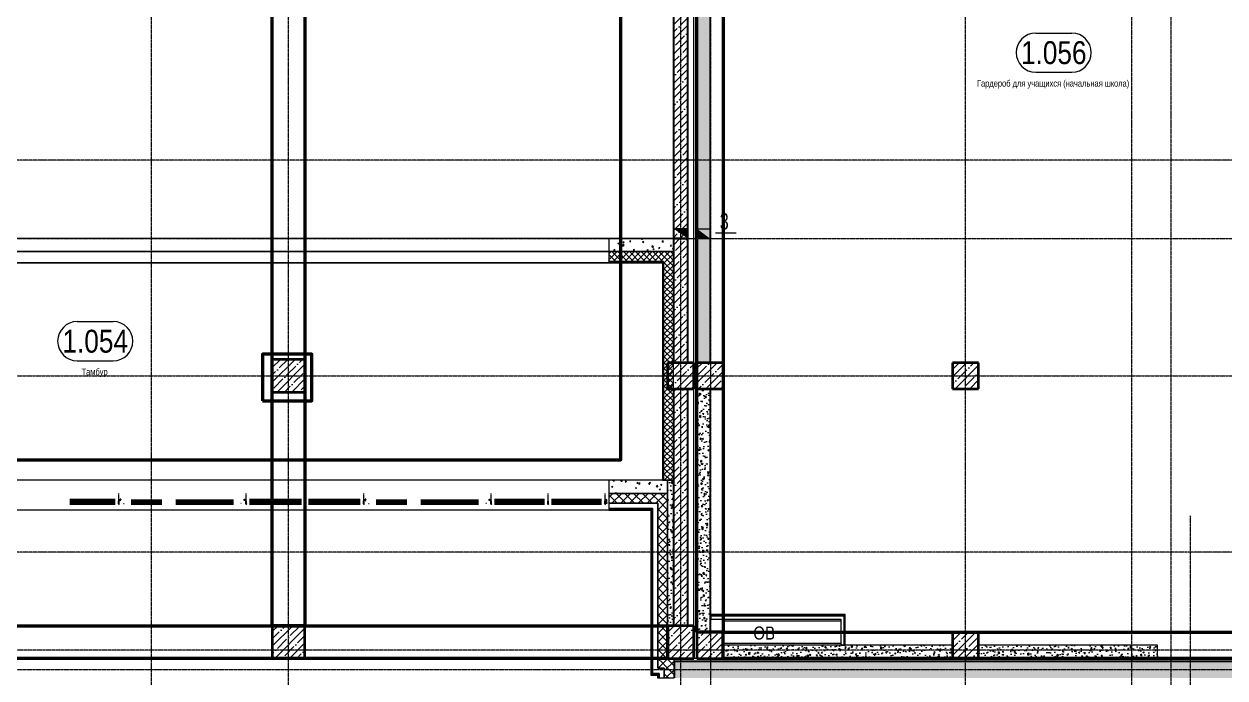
# Model space of a CAD drawing. Header units: millimetres. Extents: x -24360 to 609566, y -391049 to 148426.
# Drawn here: x 35550 to 53931, y 68275 to 78282 of the extents above; entities that cross this region are included whole.
import ezdxf
from ezdxf.enums import TextEntityAlignment as Align

# ---------------------------------------------------------------- set-up
doc = ezdxf.new("R2010")
doc.units = ezdxf.units.MM
for name, pattern in [('ACAD_ISO10W100', [18, 12, -3, 0, -3]), ('CENTER2', [28.575, 19.05, -3.175, 3.175, -3.175]), ('HIDDEN2', [4.7625, 3.175, -1.5875])]:
    doc.linetypes.add(name, pattern=pattern)
doc.layers.get('Defpoints').update_dxf_attribs({"color": 140})
for name, color, linetype, lineweight in [('A-Wall-Open', 8, 'Continuous', 0), ('Al', 59, 'Continuous', 13), ('OSN', 7, 'Continuous', 0), ('АР_Area', 5, 'Continuous', 5), ('АР_Колонны', 70, 'Continuous', 30), ('АР_Мебель', 8, 'Continuous', 5), ('АР_Отв. марка', 4, 'Continuous', 9), ('АР_Стены ГКЛ', 1, 'Continuous', 15), ('АР_Стены ЖБ', 7, 'Continuous', 30), ('АР_Стены ПЕНОблок', 52, 'Continuous', 20), ('АР_Стены_Стекло', 4, 'Continuous', 13), ('АР_Тонкая', 254, 'Continuous', 5), ('АР_Утеплитель', 31, 'Continuous', 0), ('АР_Штриховка', 8, 'Continuous', 0), ('Витражные конструкции', 252, 'Continuous', 15), ('ОВ_Отопление', 30, 'Continuous', 5), ('Оси', 1, 'ACAD_ISO10W100', 13)]:
    doc.layers.add(name, color=color, linetype=linetype, lineweight=lineweight)
for name, color, linetype, lineweight, true_color in [('АР_Оси_РД_100', 7, 'Continuous', 0, 0x525252), ('РД_Витраж_вн', 7, 'Continuous', 25, 0x148aff), ('РД_Оси_100', 7, 'Continuous', 0, 0x525252)]:
    doc.layers.add(name, color=color, linetype=linetype, lineweight=lineweight, true_color=true_color)
for name, color, linetype, lineweight, plot in [('КР_Балки-0.5', 60, 'Continuous', 50, False), ('РД_Витраж_проем', 80, 'Continuous', 0, False), ('РД_Проем', 230, 'Continuous', 0, False)]:
    doc.layers.add(name, color=color, linetype=linetype, lineweight=lineweight, plot=plot)
doc.styles.add('Arial0', font='arial.ttf')
doc.styles.add('style1', font='ARIALN.TTF')
pattern_1 = [(2e-15, (7e-12, -3e-11), (-3e-16, 1), [])]

# ---------------------------------------------------------------- blocks, each defined once
blk = doc.blocks.new('СОШ_2200_АР_ОСИ_М100_28.05.24')
at = {"layer": 'АР_Оси_РД_100', "linetype": 'CENTER2'}
for p, q in [((37500, -6155), (37500, 139938.679)), ((39600, -6155), (39600, 139938.679)), ((49960, -6155), (49960, 139938.679)), ((119910, 76200), (-5954.958, 76200)), ((-5954.958, 75000), (119910, 75000)), ((-5954.958, 72900), (95715.503, 72900))]:
    blk.add_line(p, q, dxfattribs=at)
for points in [[(45530, 139938.679), (45600, 139538.679), (45600, -6163.457)], [(46060, -6163.105), (46060, 139538.679), (46130, 139938.679)], [(52500, 139938.679), (52500, -5755), (52358.276, -6155)], [(53100, 139938.679), (53100, -5755), (52949.266, -6155)], [(53400, 70753.904), (53400, -5755), (53550, -6155)], [(119910, 70200), (-5954.958, 70200)], [(95715.503, 68700), (-5454.958, 68700), (-5954.958, 68850)], [(78274.959, 68400), (-5454.958, 68400), (-5954.958, 68250)]]:
    blk.add_lwpolyline(points, dxfattribs=at)
blk = doc.blocks.new('VS_5i5x45')
for p, q in [((-5, -4), (-5, 4)), ((-5, 4), (-5, 4)), ((-1, 4), (-5, 4)), ((-5, 0), (-5, 4)), ((-1, 3), (-5, 3)), ((-5, 0), (-5, -4)), ((-1, 3), (-3, 3)), ((-1, 5), (-1, 4)), ((-1, 5), (-1, 5)), ((-1, 5), (-1, 0)), ((-1, 0), (-1, 5)), ((-1, 3), (24, 3)), ((-1, 0), (-1, -5)), ((-1, -5), (-1, 0)), ((24, 3), (25, -3)), ((24, 2), (24, 3)), ((24, 2), (25, -2)), ((24, 2), (25, 2)), ((25, 2), (26, 3)), ((25, 2), (26, -2)), ((26, 3), (27, -3)), ((26, 2), (26, 3)), ((26, 2), (27, -2)), ((26, 2), (27, 2)), ((27, 3), (28, -3)), ((27, 2), (27, 3)), ((28, 2), (27, 3)), ((27, 2), (28, -2)), ((28, 2), (29, -2)), ((28, 2), (29, 2)), ((29, 3), (30, -3)), ((30, 2), (29, 3)), ((29, 2), (29, 3)), ((29, 2), (30, -2)), ((30, 2), (30, -2)), ((30, 2), (31, 2)), ((31, 3), (32, -3)), ((31, 2), (31, 3)), ((31, 2), (31, 3)), ((31, 2), (32, -2)), ((31, 2), (32, -2)), ((31, 2), (33, 2)), ((33, 3), (34, -3)), ((33, 2), (33, 3)), ((33, 2), (33, 3)), ((33, 2), (33, -2)), ((33, 2), (34, -2)), ((33, 2), (34, 2)), ((34, 2), (35, 3)), ((34, 2), (35, -2)), ((35, 3), (36, -3)), ((35, 2), (35, 3)), ((35, 2), (36, -2)), ((35, 2), (36, 2)), ((36, 3), (37, -3)), ((36, 2), (36, 3)), ((37, 2), (36, 3)), ((36, 2), (37, -2)), ((37, 2), (38, -2)), ((37, 2), (38, 2)), ((38, 3), (39, -3)), ((38, 2), (38, 3)), ((39, 2), (38, 3)), ((38, 2), (39, -2)), ((39, 2), (39, -2)), ((39, 2), (40, 2)), ((40, 3), (41, -3)), ((40, 2), (40, 3)), ((40, 2), (40, 3)), ((40, 2), (42, 1)), ((40, 2), (41, -1)), ((40, 2), (41, -2)), ((42, 1), (42, 2)), ((42, 1), (42, 2)), ((42, 2), (43, -2)), ((42, 1), (44, 0)), ((42, 1), (42, -1)), ((42, 1), (43, -1)), ((43, -1), (44, 0)), ((-1, -3), (-5, -3)), ((-5, -4), (-5, -4)), ((-1, -4), (-5, -4)), ((-1, -3), (25, -3)), ((-1, -5), (-1, -4)), ((-1, -5), (-1, -5)), ((25, -2), (25, -3)), ((25, -2), (26, -2)), ((26, -2), (27, -3)), ((27, -2), (28, -2)), ((27, -2), (27, -3)), ((29, -2), (28, -3)), ((28, -2), (28, -3)), ((29, -2), (30, -2)), ((30, -2), (32, -2)), ((30, -2), (30, -3)), ((30, -2), (30, -3)), ((32, -2), (33, -2)), ((32, -2), (32, -3)), ((32, -2), (32, -3)), ((33, -2), (34, -3)), ((34, -2), (35, -2)), ((34, -2), (34, -3)), ((35, -2), (36, -3)), ((36, -2), (37, -2)), ((36, -2), (36, -3)), ((37, -2), (37, -3)), ((38, -2), (37, -3)), ((38, -2), (39, -2)), ((39, -2), (40, -2)), ((39, -2), (39, -3)), ((39, -2), (39, -3)), ((40, -2), (41, -2)), ((41, -1), (42, -1)), ((41, -1), (41, -3)), ((41, -2), (41, -3)), ((42, -1), (43, -2)), ((43, -1), (43, -2))]:
    blk.add_line(p, q)
for centre, radius, start, end in [((-4, 4), 1.48, 144.0604, 216.6704), ((6, 0), 10.5, 166.9324, 182.0307), ((-1, 4), 1.07, 125.3093, 234.6907), ((6, 0), 7.97, 159.8247, 200.1753), ((6, 0), 10.5, 177.9693, 193.0676), ((-4, -4), 1.48, 143.3296, 215.9396), ((-1, -4), 1.07, 125.3093, 234.6907)]:
    blk.add_arc(centre, radius, start, end)
blk = doc.blocks.new('ВС 5.5х45')
at = {"rotation": 180}
blk.add_blockref('VS_5i5x45', (-0.5, 0), dxfattribs=at)
blk = doc.blocks.new('ТПУ-032-07')
at = {"color": 191}
blk.add_lwpolyline([(-10, -5, 0.414214), (-10, -6), (-10, -6, -0.414214), (-10, -6), (-10, -6, -0.198912), (-10, -6), (-10, -7, -0.198912), (-11, -7), (-12, -7), (-12, 0), (-10, 0, 0.324532), (-10, 0), (-10, 1, 0.231307), (-10, 2), (-10, 2, -0.316767), (-10, 2), (-9, 4, -0.780158), (-8, 4), (-8, -1, 0.493145), (-8, -1), (-6, 0, -0.131652), (-6, 0), (-4, -1, 0.493145), (-4, -1), (-4, 4, -0.780158), (-3, 4), (-2, 2, -0.316767), (-2, 2), (-2, 2, 0.231307), (-2, 1), (-2, 0, 0.324532), (-2, 0), (0, 0), (0, -7), (-1, -7, -0.198912), (-2, -7), (-2, -6, -0.198912), (-2, -6), (-2, -6, -0.414214), (-2, -6), (-2, -6, 0.414214), (-2, -5), (-2, -3, 0.339454), (-2, -3), (-6, -2, 0.131652), (-6, -2), (-10, -3, 0.339454), (-10, -3)], format="xyb", close=True, dxfattribs=at)
blk = doc.blocks.new('ТПУ-032-33')
at = {"color": 191}
for points in [[(-1, -33), (0, -33), (0, 0), (-2, 0, -0.414214), (-2, 0), (-2, 1, -0.231307), (-2, 2), (-2, 2, 0.316767), (-2, 2), (-3, 4, 0.780158), (-4, 4), (-4, -1, 0.414214), (-4, -2), (-2, -2, -0.414214), (-2, -2), (-2, -14, -0.493145), (-2, -15), (-6, -15, 0.131652), (-6, -15), (-10, -15, -0.493145), (-10, -14), (-10, -2, -0.414214), (-10, -2), (-8, -2, 0.414214), (-8, -1), (-8, 4, 0.780158), (-9, 4), (-10, 2, 0.316767), (-10, 2), (-10, 2, -0.231307), (-10, 1), (-10, 0, -0.414214), (-10, 0), (-12, 0), (-12, -33), (-11, -33, 0.198912), (-10, -33), (-10, -32, 0.198912), (-10, -32), (-10, -32, 0.414214), (-10, -32), (-10, -32, -0.414214), (-10, -31), (-10, -29, -0.339454), (-10, -29), (-6, -29, -0.131652), (-6, -29), (-2, -29, -0.339454), (-2, -29), (-2, -31, -0.414214), (-2, -32), (-2, -32, 0.414214), (-2, -32), (-2, -32, 0.198912), (-2, -32), (-2, -33, 0.198912)], [(-2, -16, 0.339454), (-2, -16), (-6, -16, 0.131652), (-6, -16), (-10, -16, 0.339454), (-10, -16), (-10, -27, 0.493145), (-10, -27), (-6, -27, -0.131652), (-6, -27), (-2, -27, 0.493145), (-2, -27)]]:
    blk.add_lwpolyline(points, format="xyb", close=True, dxfattribs=at)
blk = doc.blocks.new('ТПУ-032-14')
at = {"color": 191}
for p, q in [((-12, 0), (-12, -14)), ((-10, 0), (-12, 0)), ((-8, 4), (-10, 2)), ((-10, 2), (-10, 2)), ((-10, 1), (-10, 0)), ((-8, -1), (-8, 4)), ((-2, 2), (-4, 4)), ((-4, 4), (-4, -1)), ((-2, 2), (-2, 2)), ((-2, 0), (-2, 1)), ((0, 0), (-2, 0)), ((0, -14), (0, 0)), ((-12, -14), (-11, -14)), ((-10, -6), (-10, -2)), ((-10, -2), (-8, -2)), ((-10, -10), (-6, -9)), ((-10, -12), (-10, -10)), ((-10, -12), (-10, -12)), ((-10, -14), (-10, -13)), ((-10, -13), (-10, -13)), ((-6, -6), (-9, -7)), ((-3, -7), (-6, -6)), ((-6, -9), (-2, -10)), ((-4, -2), (-2, -2)), ((-2, -2), (-2, -6)), ((-2, -10), (-2, -12)), ((-2, -12), (-2, -12)), ((-2, -13), (-2, -13)), ((-2, -13), (-2, -14)), ((-1, -14), (0, -14))]:
    blk.add_line(p, q, dxfattribs=at)
for centre, start, end in [((-10, 2), 146.3099, 216.6158), ((-8, 4), 0, 146.3099), ((-4, 4), 33.6901, 180), ((-2, 2), 323.3842, 33.6901), ((-11, -14), 270, 315), ((-10, -13), 315, 0), ((-10, -13), 0, 90), ((-8, -1), 270, 0), ((-6, -6), 75, 105), ((-4, -1), 180, 270), ((-2, -13), 90, 180), ((-2, -13), 180, 225), ((-1, -14), 225, 270)]:
    blk.add_arc(centre, 0.25, start, end, dxfattribs=at)
at = {"color": 191, "extrusion": (0, 0, -1)}
for centre, radius, start, end in [((10, 1), 0.25, 127.9045, 180), ((10, 0), 0.25, 180, 270), ((2, 0), 0.25, 270, 0), ((2, 1), 0.25, 0, 52.0955), ((10, -2), 0.25, 0, 90), ((9, -6), 1, 255, 0), ((10, -12), 0.25, 270, 0), ((10, -10), 0.25, 0, 75), ((6, -9), 0.25, 75, 105), ((2, -6), 1, 180, 285), ((2, -2), 0.25, 90, 180), ((2, -10), 0.25, 105, 180), ((2, -12), 0.25, 180, 270)]:
    blk.add_arc(centre, radius, start, end, dxfattribs=at)
blk = doc.blocks.new('tpu004MM')
blk.add_lwpolyline([(4, -6, -1), (4, -7), (3, -8, 0.315299), (3, -8), (3, -8, -0.8391), (1, -9), (-1, -2, -0.520567), (-1, -1), (0, -1, 0.414214), (0, -1), (0, 1, 0.520567), (-1, 2), (-1, 1, -0.414214), (-2, 1), (-2, 3, -0.414214), (-2, 3), (0, 4, -0.067914), (0, 4), (6, 4, -0.87281), (6, 4), (3, 3, 0.315299), (3, 3), (3, -1, 0.520567), (3, -1), (5, -1, -1), (6, -1), (3, -3, 0.315299), (3, -3), (3, -7, 0.520567), (3, -7)], format="xyb", close=True)
blk = doc.blocks.new('РУ-65.02')
at = {"layer": 'OSN', "xscale": -1}
blk.add_blockref('tpu004MM', (0, 0), dxfattribs=at)
blk = doc.blocks.new('MOK-МаркаПом_овал_ареал')
for p, q in [((-2.75, 3), (2.75, 3)), ((-2.75, -3), (2.75, -3))]:
    blk.add_line(p, q)
for centre, radius, start, end in [((-2.75, 0), 3, 90, 270), ((2.75, 0), 3, 270, 90), ((-3.75, 0), 3.5, 0, 0.001)]:
    blk.add_arc(centre, radius, start, end)
at = {"color": 0, "style": 'style1'}
blk.add_attdef('АР-ПОМЕЩЕНИЕ:НОМЕР', text='', height=3.5, dxfattribs=at).set_placement((0, 0), align=Align.MIDDLE)
blk = doc.blocks.new('MOK-МаркаПроема инж.')
blk.add_line((-1.33, -1.75), (1.8, -1.75))
at = {"color": 0, "style": 'Arial0', "width": 0.7}
blk.add_attdef('АР-ПРОЕМ:Коробка', text='', height=2.5, dxfattribs=at).set_placement((0, 0), align=Align.MIDDLE)

msp = doc.modelspace()

# ---------------------------------------------------------------- hatches: boundary and pattern name
at = {"layer": 'АР_Стены ГКЛ', "linetype": 'Continuous', "lineweight": 0, "true_color": 0x000000}
h = msp.add_hatch(dxfattribs=at)
h.set_pattern_fill('ANSI31', color=18, scale=15, angle=-360, style=0)
h.paths.add_polyline_path([(46060, 69245), (46060, 69225), (48100.152, 69225), (48120.152, 69245)], flags=0)
h = msp.add_hatch(dxfattribs=at)
h.set_pattern_fill('ANSI31', color=18, scale=15, angle=-360, style=0)
h.paths.add_polyline_path([(48120.152, 69245), (48100.152, 69225), (48100.152, 68775.003), (48120.152, 68775.003)], flags=0)
at = {"layer": 'АР_Штриховка', "linetype": 'Continuous', "lineweight": 5, "true_color": 0x000000}
h = msp.add_hatch(dxfattribs=at)
h.set_pattern_fill('ANSI35', color=18, scale=25, angle=1.3e-14, style=0)
h.paths.add_polyline_path([(45490, 75000), (45710, 75000), (45710, 78700), (45490, 78700)], flags=0)
at = {"layer": 'АР_Штриховка', "linetype": 'Continuous', "lineweight": 0, "true_color": 0x000000}
h = msp.add_hatch(dxfattribs=at)
h.set_pattern_fill('AR-CONC', color=18, angle=-315, style=0)
h.paths.add_polyline_path([(46050, 78699.995), (45850, 78700), (45849.85, 73100), (46049.85, 73099.995)], flags=0)
at = {"layer": 'АР_Штриховка', "linetype": 'Continuous', "lineweight": 5, "true_color": 0x000000}
h = msp.add_hatch(dxfattribs=at)
h.set_pattern_fill('ANSI35', color=18, scale=25, angle=-360, style=0)
h.paths.add_polyline_path([(45710, 75000), (45490, 75000), (45490, 73100), (45710, 73100)], flags=0)
at = {"layer": 'АР_Штриховка', "linetype": 'Continuous', "lineweight": 0, "true_color": 0x000000}
h = msp.add_hatch(dxfattribs=at)
h.set_pattern_fill('ANSI37', color=18, scale=20, angle=1e-14, style=0)
h.paths.add_polyline_path([(45340, 71300), (45490, 71300), (45490, 74800), (45340, 74650)], flags=0)
at = {"layer": 'АР_Штриховка', "linetype": 'Continuous', "lineweight": 5, "true_color": 0x000000}
h = msp.add_hatch(dxfattribs=at)
h.set_pattern_fill('ANSI35', color=18, scale=25, style=0)
h.paths.add_polyline_path([(39350, 72650), (39850, 72650), (39850, 73150), (39350, 73150)], flags=0)
h = msp.add_hatch(dxfattribs=at)
h.set_pattern_fill('ANSI35', color=18, scale=25, style=0)
h.paths.add_polyline_path([(45400, 72700), (45800, 72700), (45800, 73100), (45400, 73100)], flags=0)
h = msp.add_hatch(dxfattribs=at)
h.set_pattern_fill('ANSI35', color=18, scale=25, style=0)
h.paths.add_polyline_path([(45850.15, 72700), (46250.15, 72700), (46250.15, 73100), (45850.15, 73100)], flags=0)
h = msp.add_hatch(dxfattribs=at)
h.set_pattern_fill('ANSI35', color=18, scale=25, style=0)
h.paths.add_polyline_path([(49760, 72700), (50160, 72700), (50160, 73100), (49760, 73100)], flags=0)
h = msp.add_hatch(dxfattribs=at)
h.set_pattern_fill('ANSI35', color=18, scale=25, angle=-360, style=0)
h.paths.add_polyline_path([(45710, 72700), (45490, 72700), (45490, 69075.006), (45710, 69075.006)], flags=0)
at = {"layer": 'АР_Штриховка', "linetype": 'Continuous', "lineweight": 0, "true_color": 0x000000}
h = msp.add_hatch(dxfattribs=at)
h.set_pattern_fill('AR-CONC', color=18, angle=-315, style=0)
h.paths.add_polyline_path([(46050.15, 72700), (45850.15, 72700), (45850.152, 68975), (46050.152, 68975)], flags=0)
h = msp.add_hatch(dxfattribs=at)
h.set_pattern_fill('AR-CONC', color=18, angle=45, style=0)
h.paths.add_polyline_path([(45400, 69075.006), (45490, 69075.006), (45490, 71300), (45400, 71300)], flags=0)
h = msp.add_hatch(dxfattribs=at)
h.set_pattern_fill('ANSI37', color=18, scale=30, angle=1e-14, style=0)
h.paths.add_polyline_path([(45250, 68425.006), (45400, 68575.006), (45400, 71100), (45250, 70950)], flags=0)
h = msp.add_hatch(dxfattribs=at)
h.set_pattern_fill('_U', color=18, style=0, pattern_type=0)
h.set_pattern_definition(pattern_1)
h.paths.add_polyline_path([(45145, 68320.006), (45170, 68345.006), (45170, 70870), (45145, 70845)], flags=0)
at = {"layer": 'АР_Штриховка', "linetype": 'Continuous', "lineweight": 5, "true_color": 0x000000}
h = msp.add_hatch(dxfattribs=at)
h.set_pattern_fill('ANSI35', color=18, scale=25, style=0)
h.paths.add_polyline_path([(39350, 68575), (39850, 68575), (39850, 69075), (39350, 69075)], flags=0)
h = msp.add_hatch(dxfattribs=at)
h.set_pattern_fill('ANSI35', color=18, scale=25, style=0)
h.paths.add_polyline_path([(45400, 68575.006), (45800, 68575.006), (45800, 69075.006), (45400, 69075.006)], flags=0)
h = msp.add_hatch(dxfattribs=at)
h.set_pattern_fill('ANSI35', color=18, scale=25, style=0)
h.paths.add_polyline_path([(45850, 68575), (46250, 68575), (46250, 68975), (45850, 68975)], flags=0)
h = msp.add_hatch(dxfattribs=at)
h.set_pattern_fill('ANSI35', color=18, scale=25, style=0)
h.paths.add_polyline_path([(49760, 68575), (50160, 68575), (50160, 68975), (49760, 68975)], flags=0)
at = {"layer": 'АР_Штриховка', "linetype": 'Continuous', "lineweight": 0, "true_color": 0x000000}
h = msp.add_hatch(dxfattribs=at)
h.set_pattern_fill('AR-CONC', color=18, angle=-315, style=0)
h.paths.add_polyline_path([(49760, 68575.006), (49760, 68775.006), (46250, 68775), (46250, 68575)], flags=0)
h = msp.add_hatch(dxfattribs=at)
h.set_pattern_fill('AR-CONC', color=18, angle=-315, style=0)
h.paths.add_polyline_path([(52900, 68575), (52900, 68775), (50160, 68774.998), (50160, 68574.998)], flags=0)
h = msp.add_hatch(dxfattribs=at)
h.set_pattern_fill('ANSI37', color=18, scale=30, angle=360, style=0)
h.paths.add_polyline_path([(45350, 68425.006), (45500, 68575.006), (45400, 68575.006), (45250, 68425.006)], flags=0)
h = msp.add_hatch(dxfattribs=at)
h.set_pattern_fill('ANSI37', color=18, scale=30, angle=1e-14, style=0)
h.paths.add_polyline_path([(45350, 68275.006), (45500, 68275.006), (45500, 68575.006), (45350, 68425.006)], flags=0)
at = {"layer": 'АР_Штриховка', "linetype": 'Continuous', "lineweight": 5, "true_color": 0x000000}
h = msp.add_hatch(dxfattribs=at)
h.set_pattern_fill('ANSI35', color=18, scale=25, style=0)
h.paths.add_polyline_path([(45500, 68525), (45500, 68275), (65800, 68275), (65800, 68525)], flags=0)
at = {"layer": 'АР_Штриховка', "linetype": 'Continuous', "lineweight": 0, "true_color": 0x000000}
h = msp.add_hatch(dxfattribs=at)
h.set_pattern_fill('_U', color=18, angle=360, style=0, pattern_type=0)
h.set_pattern_definition([(360, (-7e-12, 0), (0, 1), [])])
h.paths.add_polyline_path([(45245, 68320.006), (45270, 68345.006), (45170, 68345.006), (45145, 68320.006)], flags=0)
h = msp.add_hatch(dxfattribs=at)
h.set_pattern_fill('_U', color=18, style=0, pattern_type=0)
h.set_pattern_definition(pattern_1)
h.paths.add_polyline_path([(45245, 68275.006), (45270, 68275.006), (45270, 68345.006), (45245, 68320.006)], flags=0)
at = {"layer": 'ОВ_Отопление', "linetype": 'Continuous', "lineweight": 5, "true_color": 0x000000}
for points in [[(45710, 75150), (45490, 75150), (45600, 75075)], [(45710, 75000), (45710, 75150), (45600, 75075)], [(45849.905, 75150), (45849.901, 75000), (45949.903, 75074.997)], [(45849.901, 75000), (46049.901, 74999.995), (45949.903, 75074.997)]]:
    msp.add_hatch(color=18, dxfattribs=at).paths.add_polyline_path(points, flags=0)

# ---------------------------------------------------------------- linework, layer by layer
at = {"color": 2, "lineweight": 50}
msp.add_lwpolyline([(29275, 90117.643), (28278, 90117.643), (28278, 71611), (44686.877, 71611), (44686.877, 90117.643)], dxfattribs=at)
msp.add_lwpolyline([(39202.001, 72517.165), (39953.001, 72517.165), (39953.001, 73229.165), (39202.001, 73229.165)], close=True, dxfattribs=at)
at = {"color": 2, "const_width": 0.6}
for points in [[(39876.78, 70945.667), (39859.418, 70945.667), (39853.799, 70943.36), (39843.216, 70943.36), (39837.048, 70945.667), (39820.982, 70945.667)], [(43598.78, 70945.667), (43581.418, 70945.667), (43575.799, 70943.36), (43565.216, 70943.36), (43559.048, 70945.667), (43542.982, 70945.667)]]:
    msp.add_lwpolyline(points, dxfattribs=at)
at = {"layer": 'A-Wall-Open', "color": 18, "linetype": 'Continuous', "lineweight": 0, "true_color": 0x000000}
for p, q in [((44500, 74800), (28700, 74800)), ((44500, 74630), (28700, 74630))]:
    msp.add_line(p, q, dxfattribs=at)
at = {"layer": 'Al', "color": 18, "ltscale": 4, "true_color": 0x000000}
for p, q in [((39849.008, 70982), (39849.001, 70928.269)), ((43571.008, 70982), (43571.001, 70928.269))]:
    msp.add_line(p, q, dxfattribs=at)
at = {"layer": 'OSN', "color": 18, "true_color": 0x000000}
for p, q in [((37072.02, 70947.298), (37081.82, 70947.298)), ((38875.995, 70947.298), (38866.195, 70947.298)), ((40822.02, 70947.298), (40831.82, 70947.298)), ((42625.995, 70947.298), (42616.195, 70947.298))]:
    msp.add_line(p, q, dxfattribs=at)
at = {"layer": 'АР_Колонны', "color": 18, "linetype": 'HIDDEN2', "lineweight": 25, "true_color": 0x000000}
for p, q in [((39350, 73150), (39850, 73150)), ((39350, 72650), (39350, 73150)), ((39850, 73150), (39850, 72650)), ((45400, 73100), (45800, 73100)), ((45400, 72700), (45400, 73100)), ((45800, 73100), (45800, 72700)), ((45850.15, 73100), (46250.15, 73100)), ((45850.15, 72700), (45850.15, 73100)), ((46250.15, 73100), (46250.15, 72700)), ((49760, 73100), (50160, 73100)), ((49760, 72700), (49760, 73100)), ((50160, 73100), (50160, 72700)), ((39850, 72650), (39350, 72650)), ((45800, 72700), (45400, 72700)), ((46250.15, 72700), (45850.15, 72700)), ((50160, 72700), (49760, 72700)), ((39350, 69075), (39850, 69075)), ((39350, 68575), (39350, 69075)), ((39850, 69075), (39850, 68575)), ((45400, 69075.006), (45800, 69075.006)), ((45400, 68575.006), (45400, 69075.006)), ((45800, 69075.006), (45800, 68575.006)), ((45850, 68975), (46250, 68975)), ((45850, 68575), (45850, 68975)), ((46250, 68975), (46250, 68575)), ((49760, 68975), (50160, 68975)), ((49760, 68575), (49760, 68975)), ((50160, 68975), (50160, 68575)), ((39850, 68575), (39350, 68575)), ((45800, 68575.006), (45400, 68575.006)), ((46250, 68575), (45850, 68575)), ((50160, 68575), (49760, 68575))]:
    msp.add_line(p, q, dxfattribs=at)
at = {"layer": 'АР_Колонны', "color": 18, "linetype": 'Continuous', "lineweight": 30, "true_color": 0x000000}
for p, q in [((39850, 73150), (39350, 73150)), ((39350, 73150), (39350, 72650)), ((39850, 72650), (39850, 73150)), ((45800, 73100), (45400, 73100)), ((45400, 73100), (45400, 72700)), ((45800, 72700), (45800, 73100)), ((46250.15, 73100), (45850.15, 73100)), ((45850.15, 73100), (45850.15, 72700)), ((46250.15, 72700), (46250.15, 73100)), ((50160, 73100), (49760, 73100)), ((49760, 73100), (49760, 72700)), ((50160, 72700), (50160, 73100)), ((39350, 72650), (39850, 72650)), ((45400, 72700), (45800, 72700)), ((45850.15, 72700), (46250.15, 72700)), ((49760, 72700), (50160, 72700)), ((39850, 69075), (39350, 69075)), ((39350, 69075), (39350, 68575)), ((39850, 68575), (39850, 69075)), ((45800, 69075.006), (45400, 69075.006)), ((45400, 69075.006), (45400, 68575.006)), ((45800, 68575.006), (45800, 69075.006)), ((46250, 68975), (45850, 68975)), ((45850, 68975), (45850, 68575)), ((46250, 68575), (46250, 68975)), ((50160, 68975), (49760, 68975)), ((49760, 68975), (49760, 68575)), ((50160, 68575), (50160, 68975)), ((39350, 68575), (39850, 68575)), ((45400, 68575.006), (45800, 68575.006)), ((45850, 68575), (46250, 68575)), ((49760, 68575), (50160, 68575))]:
    msp.add_line(p, q, dxfattribs=at)
at = {"layer": 'АР_Мебель', "color": 18, "true_color": 0x000000}
msp.add_line((44369.423, 75000), (46398.242, 75000), dxfattribs=at)
at = {"layer": 'АР_Стены ГКЛ', "color": 18, "linetype": 'Continuous', "lineweight": 5, "true_color": 0x000000}
for p, q in [((46060, 69245), (46060, 69225)), ((48120.152, 69245), (46060, 69245)), ((46060, 69225), (46060, 69175)), ((48100.152, 69225), (46060, 69225)), ((46060, 69225), (48100.152, 69225)), ((46060, 69175), (48050.152, 69175)), ((48050.152, 69175), (48050.152, 68775.003)), ((48100.152, 68775.003), (48100.152, 69225)), ((48100.152, 69225), (48100.152, 68775.003)), ((48120.152, 68775.003), (48120.152, 69245)), ((48050.152, 68775.003), (48100.152, 68775.003)), ((48100.152, 68775.003), (48120.152, 68775.003))]:
    msp.add_line(p, q, dxfattribs=at)
at = {"layer": 'АР_Стены ЖБ', "color": 18, "linetype": 'Continuous', "lineweight": 30, "true_color": 0x000000}
for p, q in [((45490, 78700), (45490, 75000)), ((45710, 75000), (45710, 78700)), ((45710, 75000), (45490, 75000)), ((45490, 75000), (45490, 73100)), ((45490, 75000), (45710, 75000)), ((45710, 73100), (45710, 75000)), ((45490, 73100), (45710, 73100)), ((45710, 72700), (45490, 72700)), ((45490, 72700), (45490, 69075.006)), ((45710, 69075.006), (45710, 72700)), ((45490, 69075.006), (45710, 69075.006)), ((45500, 68525), (45500, 68275)), ((65800, 68525), (45500, 68525))]:
    msp.add_line(p, q, dxfattribs=at)
at = {"layer": 'АР_Стены ЖБ', "color": 18, "linetype": 'Continuous', "lineweight": 15, "true_color": 0x000000}
msp.add_line((45490, 75150), (45710, 75150), dxfattribs=at)
at = {"layer": 'АР_Стены ЖБ', "color": 18, "linetype": 'Continuous', "lineweight": 40, "true_color": 0x000000}
for p, q in [((39850, 73150), (39350, 73150)), ((39350, 73150), (39350, 72650)), ((39850, 72650), (39850, 73150)), ((45800, 73100), (45400, 73100)), ((45400, 73100), (45400, 72700)), ((45800, 72700), (45800, 73100)), ((46250.15, 73100), (45850.15, 73100)), ((45850.15, 73100), (45850.15, 72700)), ((46250.15, 72700), (46250.15, 73100)), ((50160, 73100), (49760, 73100)), ((49760, 73100), (49760, 72700)), ((50160, 72700), (50160, 73100)), ((39350, 72650), (39850, 72650)), ((45400, 72700), (45800, 72700)), ((45850.15, 72700), (46250.15, 72700)), ((49760, 72700), (50160, 72700)), ((39850, 69075), (39350, 69075)), ((39350, 69075), (39350, 68575)), ((39850, 68575), (39850, 69075)), ((45800, 69075.006), (45400, 69075.006)), ((45400, 69075.006), (45400, 68575.006)), ((45800, 68575.006), (45800, 69075.006)), ((46250, 68975), (45850, 68975)), ((45850, 68975), (45850, 68575)), ((46250, 68575), (46250, 68975)), ((50160, 68975), (49760, 68975)), ((49760, 68975), (49760, 68575)), ((50160, 68575), (50160, 68975)), ((39350, 68575), (39850, 68575)), ((45400, 68575.006), (45800, 68575.006)), ((45850, 68575), (46250, 68575)), ((49760, 68575), (50160, 68575))]:
    msp.add_line(p, q, dxfattribs=at)
at = {"layer": 'АР_Стены ПЕНОблок', "color": 18, "linetype": 'Continuous', "lineweight": 20, "true_color": 0x000000}
for p, q in [((45850, 78700), (45849.85, 73100)), ((46049.85, 73099.995), (46050, 78699.995)), ((45490, 75000.425), (44500, 75000.402)), ((44500, 75000.402), (44500.005, 74800.402)), ((45490.005, 74800.425), (45490, 75000.425)), ((44500.005, 74800.402), (45490.005, 74800.425)), ((45849.85, 73100), (46049.85, 73099.995)), ((46050.15, 72700), (45850.15, 72700)), ((45850.15, 72700), (45850.152, 68975)), ((46050.152, 68975), (46050.15, 72700)), ((45400, 71300), (44500, 71300)), ((44500, 71300), (44500, 71100)), ((45400, 71100), (45400, 71300)), ((45490, 71300), (45400, 71300)), ((45400, 71300), (45400, 69075.006)), ((45490, 69075.006), (45490, 71300)), ((44500, 71100), (45400, 71100)), ((45400, 69075.006), (45490, 69075.006)), ((45850.152, 68975), (46050.152, 68975)), ((49760, 68775.006), (46250, 68775)), ((46250, 68775), (46250, 68575)), ((49760, 68575.006), (49760, 68775.006)), ((52900, 68775), (50160, 68774.998)), ((50160, 68774.998), (50160, 68574.998)), ((52900, 68575), (52900, 68775)), ((46250, 68575), (49760, 68575.006)), ((50160, 68574.998), (52900, 68575))]:
    msp.add_line(p, q, dxfattribs=at)
at = {"layer": 'АР_Стены_Стекло', "color": 18, "lineweight": 50, "true_color": 0x000000}
for p, q in [((36944.578, 70989.967), (36253.45, 70989.967)), ((37658.997, 70981.713), (37191.406, 70981.713)), ((38756.609, 70981.713), (37872.107, 70981.713)), ((39794.565, 70989.967), (39003.45, 70989.967)), ((40694.565, 70989.967), (39903.437, 70989.967)), ((41408.997, 70981.713), (40941.406, 70981.713)), ((42506.609, 70981.713), (41622.107, 70981.713)), ((43516.578, 70989.967), (42753.437, 70989.967)), ((44388.565, 70989.967), (43625.45, 70989.967)), ((36944.578, 70945.967), (36253.45, 70945.967)), ((37658.997, 70943.713), (37191.406, 70943.713)), ((38756.609, 70943.713), (37872.107, 70943.713)), ((39794.565, 70945.967), (39003.45, 70945.967)), ((40694.565, 70945.967), (39903.437, 70945.967)), ((41408.997, 70943.713), (40941.406, 70943.713)), ((42506.609, 70943.713), (41622.107, 70943.713)), ((43516.578, 70945.967), (42753.437, 70945.967)), ((44388.565, 70945.967), (43625.45, 70945.967))]:
    msp.add_line(p, q, dxfattribs=at)
at = {"layer": 'АР_Тонкая', "color": 18, "lineweight": 13, "true_color": 0x000000}
for p, q in [((45800, 68575.006), (45800, 100600)), ((45850, 100600), (45850, 68575)), ((45850, 68575), (45800, 68575.006))]:
    msp.add_line(p, q, dxfattribs=at)
at = {"layer": 'АР_Тонкая', "color": 18, "linetype": 'Continuous', "lineweight": 5, "true_color": 0x000000}
for p, q in [((45250, 70950), (44500, 70950)), ((44500, 70950), (44500, 70870)), ((44500, 70870), (45170, 70870)), ((45170, 70870), (44500, 70870)), ((44500, 70870), (44500, 70845)), ((44500, 70845), (45145, 70845)), ((45145, 70845), (45145, 68320.006)), ((45170, 70870), (45170, 68345.006)), ((45170, 68345.006), (45170, 70870)), ((45250, 68425.006), (45250, 70950)), ((45350, 68425.006), (45250, 68425.006)), ((45350, 68275.006), (45350, 68425.006)), ((45145, 68320.006), (45245, 68320.006)), ((45170, 68345.006), (45270, 68345.006)), ((45270, 68345.006), (45170, 68345.006)), ((45245, 68320.006), (45245, 68275.006)), ((45245, 68275.006), (45270, 68275.006)), ((45270, 68345.006), (45270, 68275.006)), ((45270, 68275.006), (45270, 68345.006)), ((45270, 68275.006), (45350, 68275.006))]:
    msp.add_line(p, q, dxfattribs=at)
at = {"layer": 'АР_Утеплитель', "color": 18, "linetype": 'Continuous', "lineweight": 0, "true_color": 0x000000}
for p, q in [((45490, 74800), (44500, 74800)), ((44500, 74800), (44500, 74650)), ((44500, 74650), (45340, 74650)), ((45340, 74650), (44500, 74650)), ((44500, 74650), (44500, 74630)), ((44500, 74630), (45320, 74630)), ((45320, 74630), (45320, 71300)), ((45340, 74650), (45340, 71300)), ((45340, 71300), (45340, 74650)), ((45490, 71300), (45490, 74800)), ((45320, 71300), (45340, 71300)), ((45340, 71300), (45490, 71300)), ((45400, 71100), (44500, 71100)), ((44500, 71100), (44500, 70950)), ((45400, 68575.006), (45400, 71100)), ((44500, 70950), (45250, 70950)), ((45250, 70950), (45250, 68425.006)), ((45500, 68575.006), (45400, 68575.006)), ((45500, 68275.006), (45500, 68575.006)), ((45250, 68425.006), (45350, 68425.006)), ((45350, 68425.006), (45350, 68275.006)), ((45350, 68275.006), (45500, 68275.006))]:
    msp.add_line(p, q, dxfattribs=at)
at = {"layer": 'АР_Штриховка', "color": 18, "linetype": 'Continuous', "lineweight": 0, "true_color": 0x000000}
for p, q in [((45000.997, 74988.719), (45006.204, 75000.414)), ((45015.975, 74991.575), (45011.578, 75000.414)), ((44595.407, 74820.49), (44582.073, 74829.672)), ((44583.839, 74810.856), (44582.179, 74829.833)), ((44583.842, 74810.853), (44595.516, 74820.649)), ((44641.957, 74918.929), (44649.705, 74936.332)), ((44641.977, 74918.877), (44656.937, 74921.785)), ((44656.935, 74921.785), (44649.724, 74936.28)), ((44735.533, 74893.826), (44716.492, 74908.899)), ((44717.108, 74880.362), (44716.518, 74908.931)), ((44717.041, 74880.387), (44735.492, 74893.883)), ((44735.502, 74938.043), (44722.167, 74947.225)), ((44723.934, 74928.409), (44722.274, 74947.386)), ((44723.936, 74928.406), (44735.611, 74938.202)), ((44821.477, 74953.824), (44829.225, 74971.227)), ((44821.497, 74953.772), (44836.457, 74956.68)), ((44836.455, 74956.68), (44829.244, 74971.175)), ((44895.52, 74827.866), (44882.185, 74837.048)), ((44883.952, 74818.232), (44882.292, 74837.21)), ((44883.955, 74818.229), (44895.629, 74828.025)), ((45001.017, 74988.668), (45015.977, 74991.576)), ((45035.614, 74945.419), (45022.279, 74954.6)), ((45024.047, 74935.786), (45022.387, 74954.763)), ((45024.049, 74935.783), (45035.724, 74945.579)), ((45087.537, 74814.778), (45095.285, 74832.181)), ((45087.557, 74814.726), (45102.517, 74817.634)), ((45102.515, 74817.634), (45095.303, 74832.129)), ((45185.44, 74874.906), (45166.399, 74889.979)), ((45167.015, 74861.443), (45166.425, 74890.011)), ((45166.948, 74861.467), (45185.398, 74874.963)), ((45195.632, 74835.242), (45182.297, 74844.423)), ((45184.065, 74825.609), (45182.405, 74844.586)), ((45184.068, 74825.606), (45195.742, 74835.402)), ((45267.057, 74849.673), (45274.805, 74867.076)), ((45267.076, 74849.622), (45282.036, 74852.53)), ((45282.035, 74852.529), (45274.823, 74867.024)), ((45335.727, 74952.795), (45322.392, 74961.976)), ((45324.16, 74943.162), (45322.5, 74962.14)), ((45324.163, 74943.159), (45335.837, 74952.955)), ((45446.577, 74884.568), (45454.325, 74901.971)), ((45446.596, 74884.517), (45461.556, 74887.425)), ((45461.555, 74887.424), (45454.343, 74901.919)), ((45490.003, 74846.571), (45482.41, 74851.799)), ((45484.179, 74832.985), (45482.518, 74851.963)), ((45484.181, 74832.983), (45490.004, 74837.868)), ((44500, 74763.463), (44536.537, 74800)), ((44500, 74673.661), (44626.339, 74800)), ((44607.801, 74650), (44500, 74757.801)), ((44517.999, 74650), (44500, 74667.999)), ((44697.604, 74650), (44547.604, 74800)), ((44566.142, 74650), (44716.142, 74800)), ((44787.406, 74650), (44637.406, 74800)), ((44655.944, 74650), (44805.944, 74800)), ((44877.209, 74650), (44727.209, 74800)), ((44745.747, 74650), (44895.747, 74800)), ((44967.012, 74650), (44817.012, 74800)), ((44835.55, 74650), (44985.55, 74800)), ((45056.814, 74650), (44906.814, 74800)), ((44925.352, 74650), (45075.352, 74800)), ((45146.617, 74650), (44996.617, 74800)), ((45015.155, 74650), (45165.155, 74800)), ((45236.419, 74650), (45086.419, 74800)), ((45104.957, 74650), (45254.957, 74800)), ((45326.222, 74650), (45176.222, 74800)), ((45194.76, 74650), (45344.76, 74800)), ((45378.012, 74688.012), (45266.024, 74800)), ((45284.562, 74650), (45434.562, 74800)), ((45422.913, 74732.914), (45355.827, 74800)), ((45467.815, 74777.815), (45445.63, 74800)), ((44541.906, 71202.872), (44554.541, 71194.35)), ((44541.936, 71202.937), (44559.72, 71209.764)), ((44554.546, 71194.348), (44559.696, 71209.697)), ((44566.095, 71290.353), (44574.19, 71300)), ((44566.095, 71290.35), (44581.277, 71289.022)), ((44581.32, 71289.03), (44579.296, 71300)), ((44684.13, 71288.201), (44695.451, 71300)), ((44684.141, 71288.177), (44706.731, 71284.674)), ((44706.735, 71284.699), (44704.955, 71300)), ((44748.279, 71274.411), (44763.461, 71273.083)), ((44748.28, 71274.413), (44760.525, 71289.007)), ((44755.323, 71284.795), (44767.957, 71276.272)), ((44755.352, 71284.86), (44773.137, 71291.687)), ((44763.504, 71273.091), (44760.567, 71289.012)), ((44767.962, 71276.271), (44773.112, 71291.62)), ((44906.937, 71182.529), (44919.571, 71174.007)), ((44906.967, 71182.595), (44924.751, 71189.422)), ((44919.576, 71174.006), (44924.727, 71189.355)), ((44930.464, 71258.474), (44942.709, 71273.068)), ((44930.464, 71258.472), (44945.646, 71257.144)), ((44945.688, 71257.151), (44942.751, 71273.073)), ((44955.209, 71246.159), (44974.992, 71266.778)), ((44955.22, 71246.135), (44977.81, 71242.632)), ((44977.814, 71242.657), (44975.007, 71266.779)), ((45112.649, 71242.535), (45124.894, 71257.128)), ((45112.649, 71242.533), (45127.831, 71241.205)), ((45120.353, 71264.452), (45132.988, 71255.93)), ((45120.383, 71264.518), (45138.168, 71271.344)), ((45127.872, 71241.212), (45124.935, 71257.134)), ((45132.993, 71255.929), (45138.143, 71271.278)), ((45226.288, 71204.117), (45246.072, 71224.735)), ((45226.299, 71204.093), (45248.889, 71200.59)), ((45248.893, 71200.615), (45246.086, 71224.737)), ((45271.968, 71162.187), (45284.602, 71153.665)), ((45271.997, 71162.252), (45289.782, 71169.079)), ((45284.607, 71153.663), (45289.757, 71169.012)), ((45294.833, 71226.594), (45310.015, 71225.265)), ((45294.834, 71226.596), (45307.079, 71241.189)), ((45310.057, 71225.273), (45307.12, 71241.194)), ((44500, 71036.657), (44563.343, 71100)), ((44625.896, 70950), (44500, 71075.896)), ((44548.047, 70950), (44698.047, 71100)), ((44601.929, 71100), (44613.583, 71113.889)), ((44760.6, 70950), (44610.6, 71100)), ((44616.189, 71100), (44613.626, 71113.894)), ((44682.751, 70950), (44832.751, 71100)), ((44693.521, 71100.607), (44694.42, 71100)), ((44693.55, 71100.672), (44711.335, 71107.499)), ((44708.816, 71100), (44711.31, 71107.432)), ((44895.304, 70950), (44745.304, 71100)), ((44817.455, 70950), (44967.455, 71100)), ((45030.008, 70950), (44880.008, 71100)), ((44952.158, 70950), (45102.158, 71100)), ((45164.712, 70950), (45014.712, 71100)), ((45086.862, 70950), (45236.862, 71100)), ((45274.708, 70974.708), (45149.416, 71100)), ((45221.566, 70950), (45371.566, 71100)), ((45342.06, 71042.06), (45284.119, 71100)), ((44500, 70869), (45169, 70869)), ((44500, 70868), (45168, 70868)), ((44500, 70867), (45167, 70867)), ((44500, 70866), (45166, 70866)), ((44500, 70865), (45165, 70865)), ((44500, 70864), (45164, 70864)), ((44500, 70863), (45163, 70863)), ((44500, 70862), (45162, 70862)), ((44500, 70861), (45161, 70861)), ((44500, 70860), (45160, 70860)), ((44500, 70859), (45159, 70859)), ((44500, 70858), (45158, 70858)), ((44500, 70857), (45157, 70857)), ((44500, 70856), (45156, 70856)), ((44500, 70855), (45155, 70855)), ((44500, 70854), (45154, 70854)), ((44500, 70853), (45153, 70853)), ((44500, 70852), (45152, 70852)), ((44500, 70851), (45151, 70851)), ((44500, 70850), (45150, 70850)), ((44500, 70849), (45149, 70849)), ((44500, 70848), (45148, 70848)), ((44500, 70847), (45147, 70847)), ((44500, 70846), (45146, 70846)), ((44500, 70845), (45145, 70845))]:
    msp.add_line(p, q, dxfattribs=at)
at = {"layer": 'КР_Балки-0.5', "color": 18, "ltscale": 200, "true_color": 0x000000}
for p, q in [((45850, 68975), (45850, 100100)), ((46250, 100100), (46250, 68975)), ((39350.002, 69075.002), (39349.996, 82950)), ((39849.996, 82950), (39850.002, 69075.002)), ((27800, 69075), (45400, 69075.006)), ((27800, 69075), (45400, 69075.006)), ((39850.002, 69075.002), (39350.002, 69075.002)), ((39850.002, 69075.002), (39350.002, 69075.002)), ((45400, 69075.006), (45400, 68575.006)), ((45400, 69075.006), (45400, 68575.006)), ((46250, 68975), (45850, 68975)), ((46250, 68575.008), (46250, 68975.008)), ((46250, 68975.008), (62000, 68975)), ((46250, 68575.008), (46250, 68975.008)), ((46250, 68975.008), (62000, 68975)), ((45400, 68575.006), (27800, 68575)), ((45400, 68575.006), (27800, 68575)), ((62000, 68575), (46250, 68575.008)), ((62000, 68575), (46250, 68575.008))]:
    msp.add_line(p, q, dxfattribs=at)
at = {"layer": 'ОВ_Отопление', "color": 18, "linetype": 'Continuous', "lineweight": 9, "true_color": 0x000000}
for p, q in [((45490, 75150), (45490, 75000)), ((45710, 75150), (45490, 75150)), ((45710, 75000), (45490, 75000)), ((45710, 75150), (45710, 75000)), ((45849.901, 75000), (45849.905, 75150)), ((45849.901, 75000), (46049.901, 74999.995)), ((45849.905, 75150), (46049.905, 75149.995)), ((46049.901, 74999.995), (46049.905, 75149.995))]:
    msp.add_line(p, q, dxfattribs=at)
at = {"layer": 'ОВ_Отопление', "color": 18, "true_color": 0x000000}
for p, q in [((46250.152, 69150.043), (48050.152, 69150.043)), ((46250.152, 68800.043), (46250.152, 69150.043)), ((48050.152, 69150.043), (48050.152, 68800.043)), ((48050.152, 68800.043), (46250.152, 68800.043))]:
    msp.add_line(p, q, dxfattribs=at)
at = {"layer": 'Оси', "color": 18, "true_color": 0x000000}
for p, q in [((36999.008, 70976), (36999.001, 70928.269)), ((36999.008, 70982), (36999.008, 71100)), ((38949.008, 70982), (38949.008, 71100)), ((38949.008, 70976), (38949.014, 70928.269)), ((39849.008, 70982), (39849.008, 71100)), ((40749.008, 70976), (40749.001, 70928.269)), ((40749.008, 70982), (40749.008, 71100)), ((42699.008, 70982), (42699.008, 71100)), ((42699.008, 70976), (42699.014, 70928.269)), ((43571.008, 70982), (43571.008, 71100)), ((44443.008, 70976), (44443.001, 70928.269)), ((44443.008, 70982), (44443.008, 71100))]:
    msp.add_line(p, q, dxfattribs=at)
at = {"layer": 'РД_Витраж_вн', "color": 18, "linetype": 'Continuous', "lineweight": 25, "true_color": 0x000000}
for p, q in [((44499.999, 74800), (28699.999, 74800)), ((44499.999, 74630), (28699.999, 74630))]:
    msp.add_line(p, q, dxfattribs=at)
at = {"layer": 'РД_Витраж_проем', "color": 18, "linetype": 'Continuous', "lineweight": 0, "true_color": 0x000000}
for p, q in [((44500, 71300), (28700, 71300)), ((44500, 70845), (28700, 70845))]:
    msp.add_line(p, q, dxfattribs=at)
at = {"layer": 'РД_Проем', "color": 18, "linetype": 'Continuous', "lineweight": 0, "true_color": 0x000000}
for p, q in [((44500, 75000.402), (28700, 75000.024)), ((44500.005, 74800.402), (28700.005, 74800.024))]:
    msp.add_line(p, q, dxfattribs=at)

# ---------------------------------------------------------------- block references
at = {"color": 18, "true_color": 0x000000}
for p in [(37028.251, 71007.524), (40778.251, 71007.524)]:
    msp.add_blockref('РУ-65.02', p, dxfattribs=at)
at = {"color": 18, "true_color": 0x000000, "xscale": -1}
for p in [(38919.764, 71007.524), (42669.764, 71007.524)]:
    msp.add_blockref('РУ-65.02', p, dxfattribs=at)
at = {"color": 18, "ltscale": 25, "true_color": 0x000000, "rotation": 270}
for p in [(39849.003, 70940.803), (43571.003, 70940.803)]:
    msp.add_blockref('ВС 5.5х45', p, dxfattribs=at)
at = {"layer": 'Al', "color": 18, "ltscale": 4, "true_color": 0x000000}
for name, p in [('ТПУ-032-14', (37024.008, 71000)), ('ТПУ-032-14', (40774.008, 71000)), ('ТПУ-032-33', (44468.008, 71000)), ('ТПУ-032-14', (44468.008, 70967)), ('ТПУ-032-07', (44468.008, 70953))]:
    msp.add_blockref(name, p, dxfattribs=at)
at = {"layer": 'Al', "color": 18, "ltscale": 4, "true_color": 0x000000, "xscale": -1}
for p in [(38924.008, 71000), (42674.008, 71000)]:
    msp.add_blockref('ТПУ-032-14', p, dxfattribs=at)
at = {"layer": 'АР_Area', "color": 18, "linetype": 'Continuous', "lineweight": 5, "true_color": 0x000000}
ref = msp.add_blockref('MOK-МаркаПом_овал_ареал', (51310.533, 77844.578), dxfattribs=dict(at, xscale=100, yscale=100, zscale=100))
ref.add_attrib('АР-ПОМЕЩЕНИЕ:НОМЕР', '1.056', dxfattribs={"layer": '0', "color": 0, "height": 350, "style": 'style1'}).set_placement((51310.533, 77844.578), align=Align.MIDDLE)
ref.add_attrib('АР-ПОМЕЩЕНИЕ:НАИМЕНОВАНИЕ', 'Гардероб для учащихся (начальная школа)', dxfattribs={"layer": 'Defpoints', "color": 2, "height": 100, "style": 'style1'}).set_placement((51301.117, 77363.185), align=Align.MIDDLE)
ref = msp.add_blockref('MOK-МаркаПом_овал_ареал', (36639.824, 73428.575), dxfattribs=dict(at, xscale=100, yscale=100, zscale=100))
ref.add_attrib('АР-ПОМЕЩЕНИЕ:НОМЕР', '1.054', dxfattribs={"layer": '0', "color": 0, "height": 350, "style": 'style1'}).set_placement((36639.824, 73428.575), align=Align.MIDDLE)
ref.add_attrib('АР-ПОМЕЩЕНИЕ:НАИМЕНОВАНИЕ', 'Тамбур', dxfattribs={"layer": 'Defpoints', "color": 2, "height": 100, "style": 'style1'}).set_placement((36630.409, 72947.182), align=Align.MIDDLE)
at = {"layer": 'АР_Отв. марка', "color": 18, "linetype": 'Continuous', "lineweight": 9, "true_color": 0x000000, "xscale": 100, "yscale": 100, "zscale": 100}
msp.add_blockref('MOK-МаркаПроема инж.', (46267.568, 75262.723, -320), dxfattribs=at).add_auto_attribs({'АР-ПРОЕМ:Коробка': '3'})
at = {"layer": 'Витражные конструкции', "color": 18, "ltscale": 25, "true_color": 0x000000, "rotation": 89.99999999999999}
for p in [(36999.002, 70941.303), (40749.002, 70941.303), (44443.002, 70941.303)]:
    msp.add_blockref('VS_5i5x45', p, dxfattribs=at)
at = {"layer": 'Витражные конструкции', "color": 18, "ltscale": 25, "true_color": 0x000000, "xscale": -1, "rotation": 270}
for p in [(38949.014, 70941.303), (42699.014, 70941.303)]:
    msp.add_blockref('VS_5i5x45', p, dxfattribs=at)
at = {"layer": 'РД_Оси_100'}
msp.add_blockref('СОШ_2200_АР_ОСИ_М100_28.05.24', (0, 0), dxfattribs=at)

# ---------------------------------------------------------------- texts
at = {"layer": 'ОВ_Отопление', "color": 18, "lineweight": 50, "true_color": 0x000000, "style": 'style1'}
msp.add_text('ОВ', height=200, dxfattribs=at).set_placement((46712.717, 68862.692))

doc.saveas('drawing.dxf')
